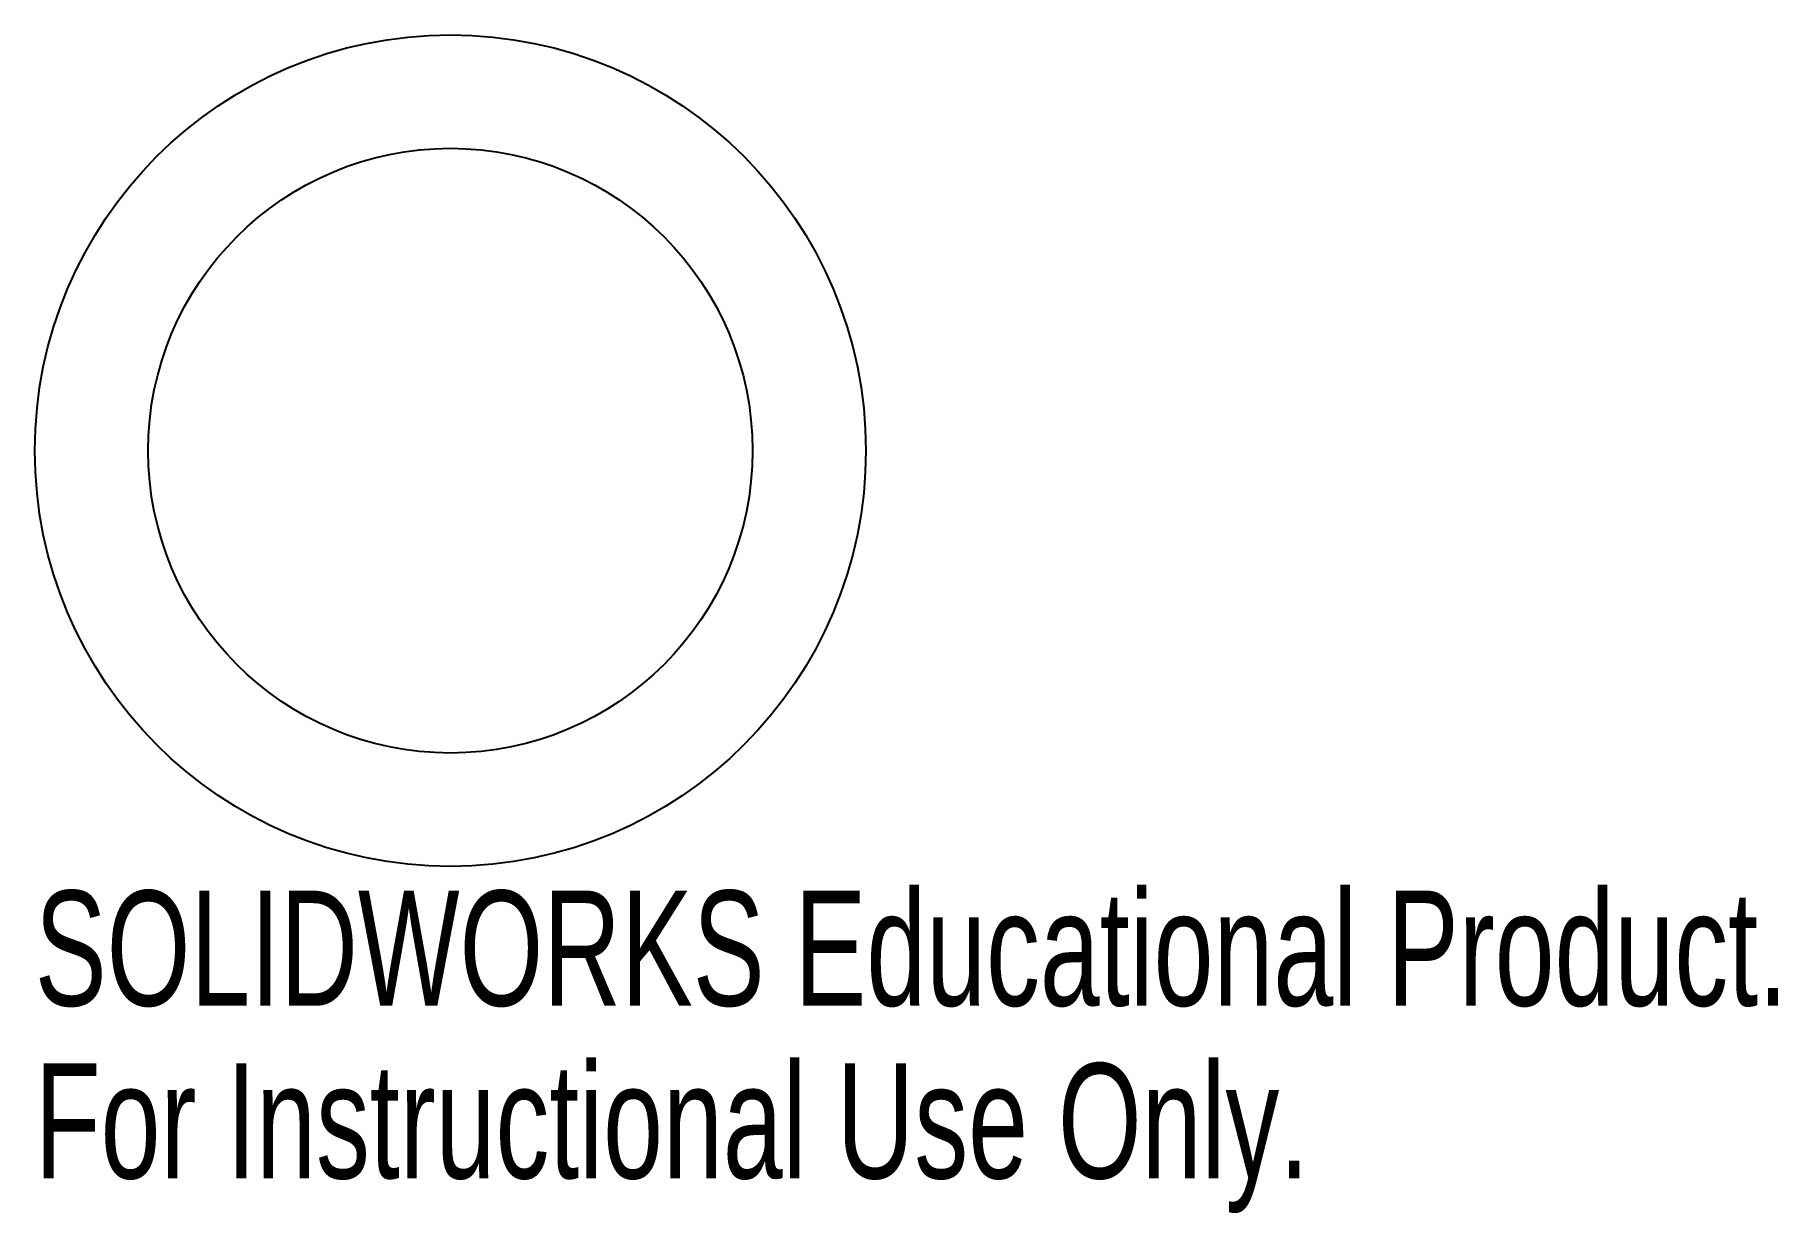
# Model space of a CAD drawing. Header units: inches. Extents: x -9.41 to -6.52, y -1.26 to 0.69.
import ezdxf

# ---------------------------------------------------------------- set-up
doc = ezdxf.new("R2010")
doc.units = ezdxf.units.IN
doc.header["$MEASUREMENT"] = 0
doc.styles.add('SLDTEXTSTYLE0', font='TXT', dxfattribs={"width": 0.7})

msp = doc.modelspace()

# ---------------------------------------------------------------- linework, layer by layer
at = {"color": 7, "linetype": 'Continuous', "lineweight": 25}
for radius in [0.6875, 0.5]:
    msp.add_circle((-8.7218, 0), radius, dxfattribs=at)

# ---------------------------------------------------------------- texts
at = {"color": 7, "linetype": 'Continuous', "char_height": 0.1903, "attachment_point": 1, "style": 'SLDTEXTSTYLE0'}
for s, insert in [('SOLIDWORKS Educational Product.', (-9.4093, -0.7276)), ('For Instructional Use Only.', (-9.4093, -1.0131))]:
    msp.add_mtext(s, dxfattribs=dict(at, insert=insert))

doc.saveas('drawing.dxf')
